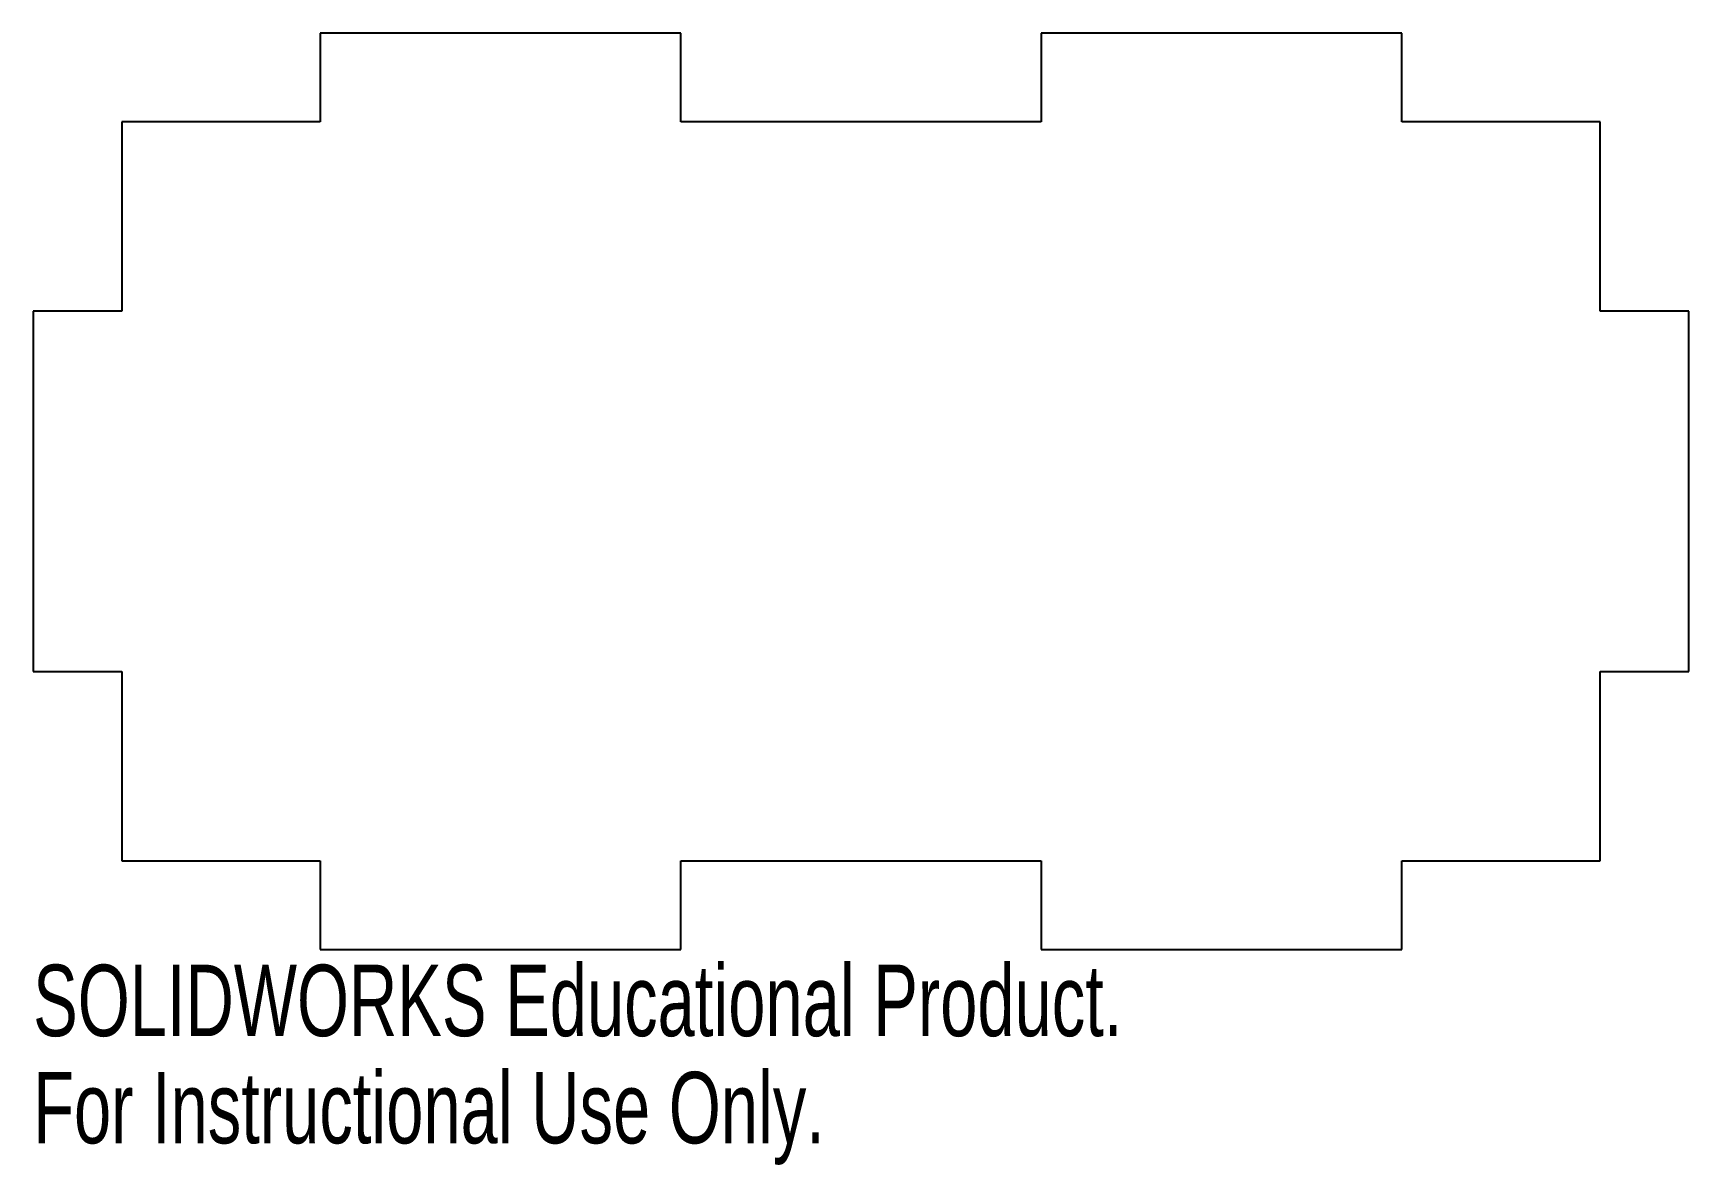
# Model space of a CAD drawing. Header units: millimetres. Extents: x 180 to 292, y -12 to 65.
import ezdxf

# ---------------------------------------------------------------- set-up
doc = ezdxf.new("R2010")
doc.units = ezdxf.units.MM
doc.styles.add('SLDTEXTSTYLE0', font='TXT', dxfattribs={"width": 0.7})

msp = doc.modelspace()

# ---------------------------------------------------------------- linework, layer by layer
at = {"color": 7, "linetype": 'Continuous', "lineweight": 25}
for p, q in [((223.805, 65), (199.415, 65)), ((199.415, 65), (199.415, 59)), ((223.805, 59), (223.805, 65)), ((272.585, 65), (248.195, 65)), ((248.195, 65), (248.195, 59)), ((272.585, 59), (272.585, 65)), ((199.415, 59), (186, 59)), ((186, 59), (186, 46.195)), ((248.195, 59), (223.805, 59)), ((286, 59), (272.585, 59)), ((286, 46.195), (286, 59)), ((186, 46.195), (180, 46.195)), ((180, 46.195), (180, 21.805)), ((292, 46.195), (286, 46.195)), ((292, 21.805), (292, 46.195)), ((180, 21.805), (186, 21.805)), ((186, 21.805), (186, 9)), ((286, 9), (286, 21.805)), ((286, 21.805), (292, 21.805)), ((186, 9), (199.415, 9)), ((199.415, 9), (199.415, 3)), ((223.805, 3), (223.805, 9)), ((223.805, 9), (248.195, 9)), ((248.195, 9), (248.195, 3)), ((272.585, 3), (272.585, 9)), ((272.585, 9), (286, 9)), ((199.415, 3), (223.805, 3)), ((248.195, 3), (272.585, 3))]:
    msp.add_line(p, q, dxfattribs=at)

# ---------------------------------------------------------------- texts
at = {"color": 7, "linetype": 'Continuous', "char_height": 4.83362, "attachment_point": 1, "style": 'SLDTEXTSTYLE0'}
for s, insert in [('SOLIDWORKS Educational Product.', (180, 1.98)), ('For Instructional Use Only.', (180, -5.27))]:
    msp.add_mtext(s, dxfattribs=dict(at, insert=insert))

doc.saveas('drawing.dxf')
